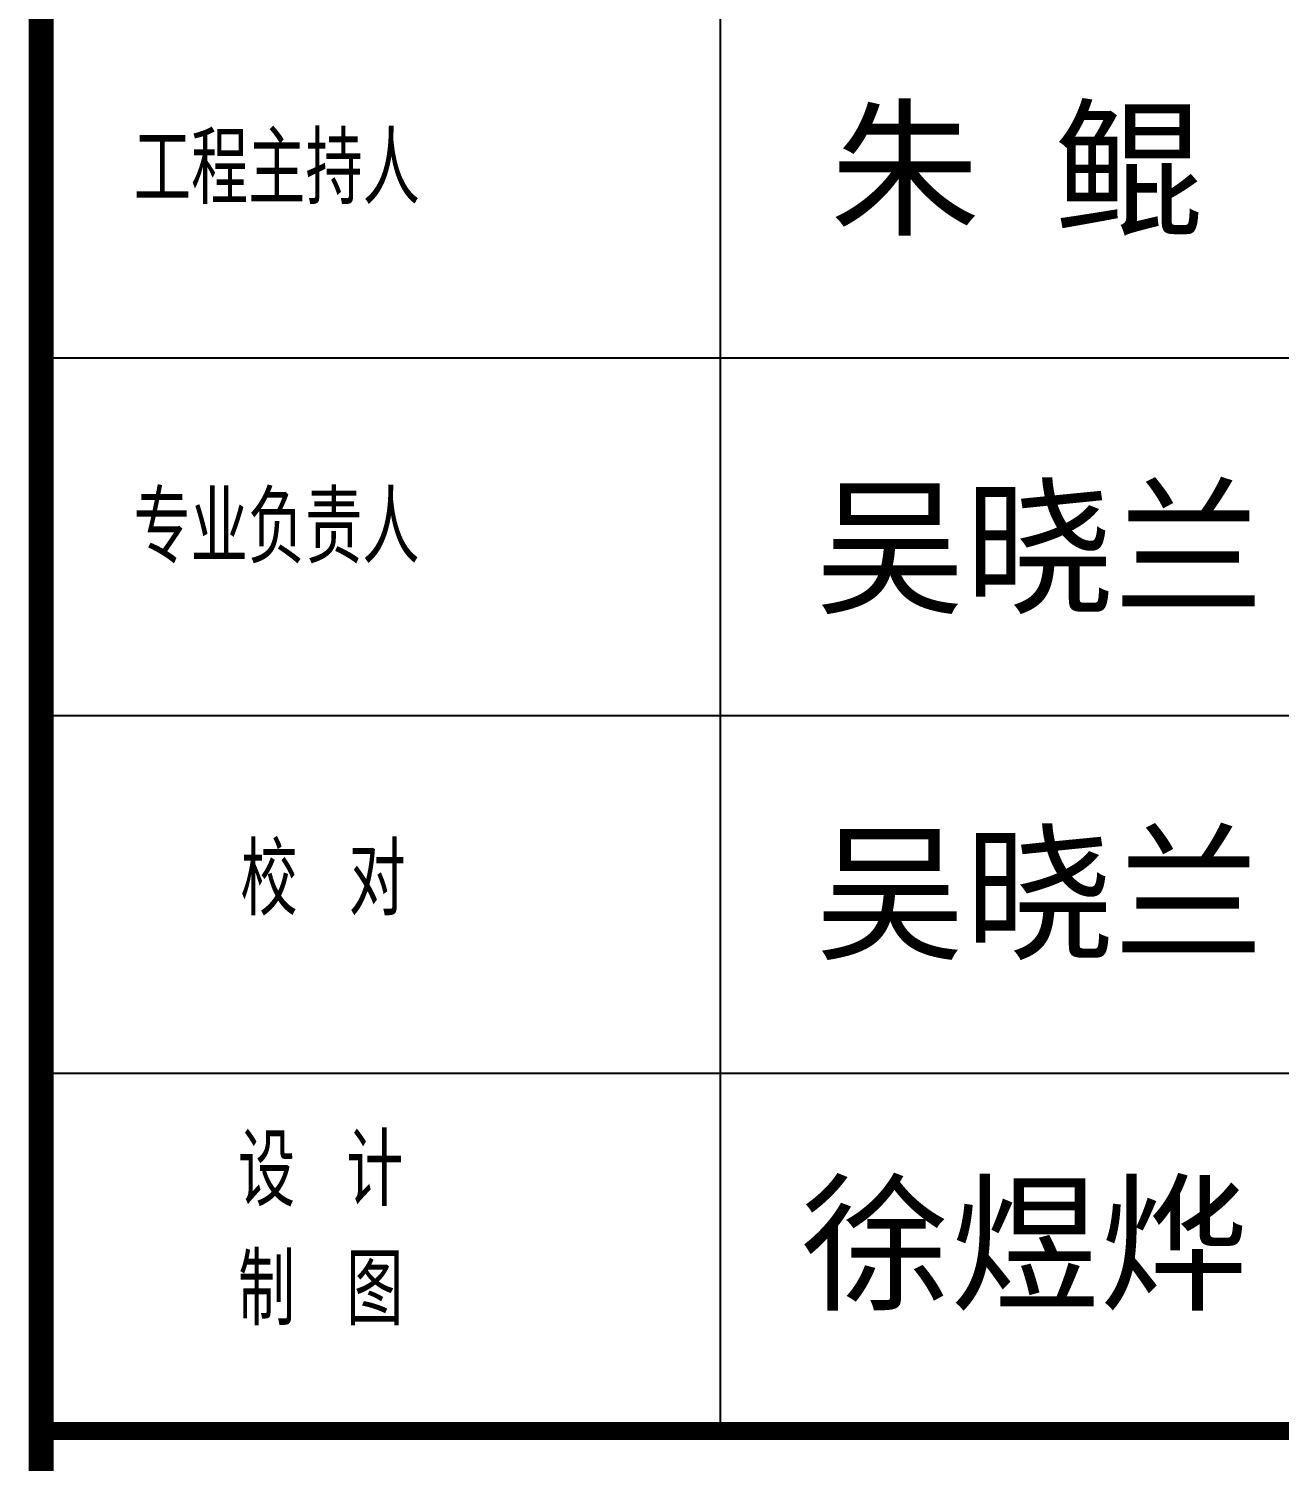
# Model space of a CAD drawing. Extents: x 1162612 to 1711260, y -157368 to 197905.
# Drawn here: x 1686055 to 1689902, y 60748 to 65154 of the extents above; entities that cross this region are included whole.
import ezdxf

# ---------------------------------------------------------------- set-up
doc = ezdxf.new("R2010")
doc.units = 0
doc.header["$LTSCALE"] = 1000
doc.header["$MEASUREMENT"] = 0
for name, color, linetype in [('PP-PM-TK', 7, 'CONTINUOUS'), ('PUB_TEXT', 7, 'CONTINUOUS'), ('PUB_TITLE', 4, 'CONTINUOUS'), ('签名', 255, 'CONTINUOUS')]:
    doc.layers.add(name, color=color, linetype=linetype)
doc.styles.add('-黑体', font='simhei.ttf', dxfattribs={"width": 0.8})
doc.styles.add('TQ', font='txt.shx', dxfattribs={"width": 0.8, "bigfont": 'hztxt.shx'})

msp = doc.modelspace()

# ---------------------------------------------------------------- linework, layer by layer
at = {"layer": 'PP-PM-TK', "color": 4}
for points, const_width in [([(1686093.3, 102951.1), (1686093.3, 42951.1)], 77), ([(1686093.3, 60841.5), (1692143.3, 60841.5)], 22)]:
    msp.add_lwpolyline(points, dxfattribs=dict(at, const_width=const_width))
at = {"layer": 'PUB_TITLE', "color": 4}
for p, q in [((1688183.3, 60841.5), (1688183.3, 68541.5)), ((1686093.3, 64141.5), (1692143.3, 64141.5)), ((1686093.3, 63041.5), (1692143.3, 63041.5)), ((1686093.3, 61941.5), (1692143.3, 61941.5)), ((1686093.3, 60841.5), (1692143.3, 60841.5))]:
    msp.add_line(p, q, dxfattribs=at)
at = {"layer": 'PUB_TITLE', "color": 4, "const_width": 55}
msp.add_lwpolyline([(1686093.3, 60841.5), (1692143.3, 60841.5)], dxfattribs=at)

# ---------------------------------------------------------------- texts
at = {"layer": 'PUB_TEXT', "color": 2, "char_height": 220, "width": 1847.813, "attachment_point": 1, "style": 'TQ'}
for s, insert in [('工程主持人', (1686378.3, 64834)), ('专业负责人', (1686377.2, 63729.7)), ('校 对', (1686706.1, 62647)), ('设 计 \\P制 图', (1686698.7, 61752.9))]:
    msp.add_mtext(s, dxfattribs=dict(at, insert=insert))
at = {"layer": '签名', "linetype": 'CONTINUOUS', "style": '-黑体'}
for s, p in [('朱 鲲', (1688520.1, 64554.6)), ('吴晓兰', (1688475.4, 63390.7)), ('吴晓兰', (1688475.4, 62326.9)), ('徐煜烨', (1688430.5, 61249.2))]:
    msp.add_text(s, height=336.6, dxfattribs=at).set_placement(p)

doc.saveas('drawing.dxf')
